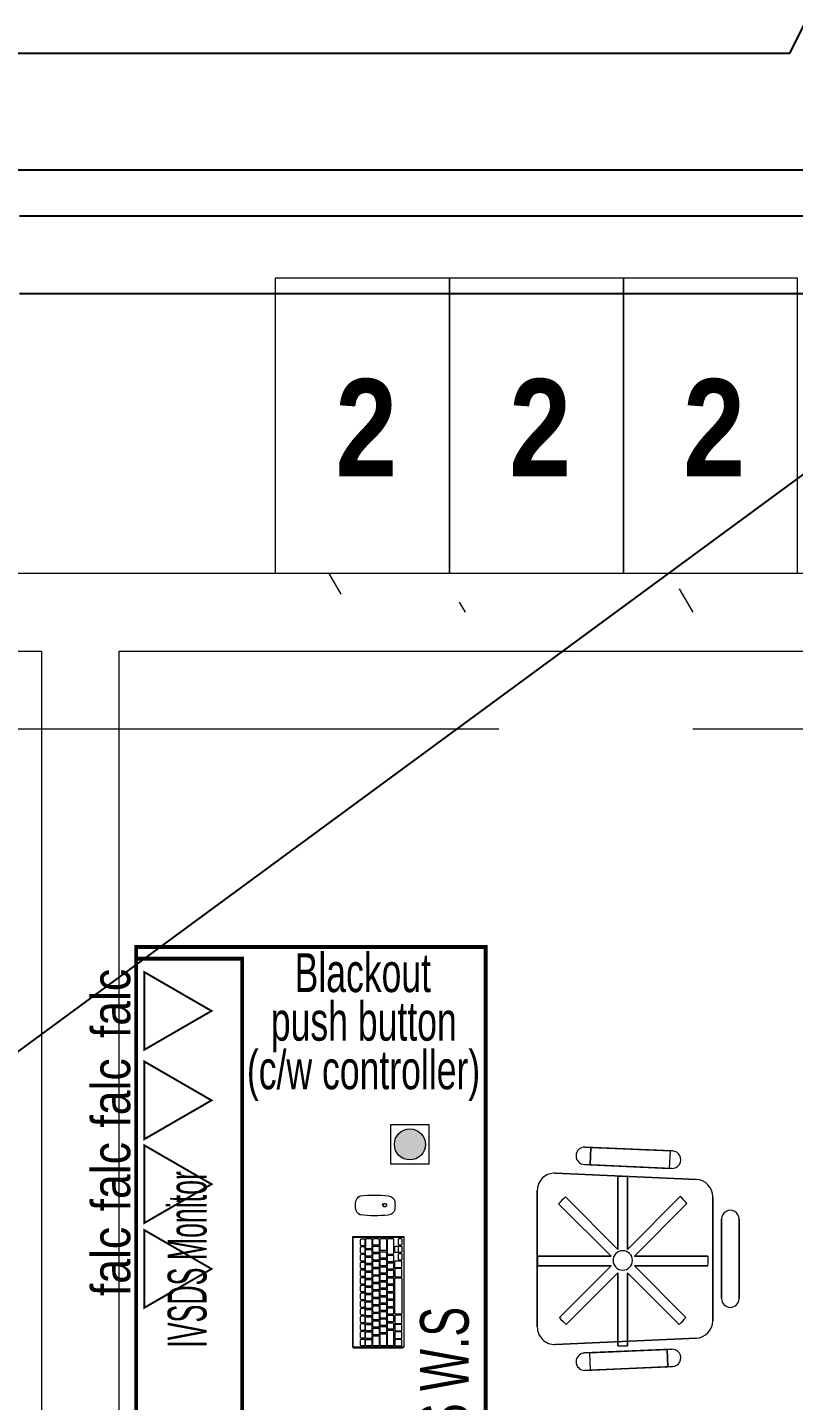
# Model space of a CAD drawing. Header units: millimetres. Extents: x 50620 to 404449, y -131543 to 97.
# Drawn here: x 350701 to 352675, y -44127 to -40593 of the extents above; entities that cross this region are included whole.
import ezdxf

# ---------------------------------------------------------------- set-up
doc = ezdxf.new("R2010")
doc.units = ezdxf.units.MM
doc.linetypes.add('IDA - Grid Line', pattern=[3500, 2000, -500, 500, -500])
for name, color, linetype, lineweight in [('1599_DB_A_BLK2_HQ_R21-2ND STOREY 20230517--$0$S-_COLN----_E', 8, 'Continuous', 9), ('A-_FURT----_E', 8, 'Continuous', 9), ('COMMS', 8, 'Continuous', 9), ('M-_ARCHI', 8, 'Continuous', 5), ('M-ACMV_FAD', 3, 'Continuous', 25), ('M_ACMV_ANNOTATION', 7, 'Continuous', 20), ('OFFICE APPLIANCE', 8, 'Continuous', 9)]:
    doc.layers.add(name, color=color, linetype=linetype, lineweight=lineweight)
doc.layers.add('A-PATT-CONC', color=8, linetype='Continuous')
doc.layers.add('S-_ANOTGRID_E-1', color=9, linetype='IDA - Grid Line', lineweight=5, true_color=0x808080)
doc.styles.add('Arial Narrow', font='ARIALN.TTF', dxfattribs={"height": 100})
doc.styles.add('Arial Narrow_B_4', font='ARIALNB.TTF', dxfattribs={"height": 500})
doc.styles.get("Standard").update_dxf_attribs({"font": 'arial.ttf'})
doc.dimstyles.get("Standard").update_dxf_attribs({"dimtxt": 200, "dimasz": 150, "dimexe": 0.18, "dimexo": 0.0625, "dimgap": 10, "dimtad": 1, "dimtih": 1, "dimtoh": 1, "dimdec": 0, "dimzin": 0, "dimdsep": 46, "dimtxsty": 'Standard', "dimcen": 0.09, "dimclrd": 256, "dimclre": 256, "dimclrt": 256, "dimadec": 0, "dimazin": 0, "dimtfac": 1, "dimtdec": 0, "dimtofl": 0, "dimtmove": 0, "dimatfit": 3, "dimfxl": 1, "dimtolj": 1, "dimtzin": 0, "dimarcsym": 1})

# ---------------------------------------------------------------- blocks, each defined once
blk = doc.blocks.new('chair 1 - chair 1-4173205-BLK2 - 2ND STOREY WALL SETTING OUT')
at = {"layer": 'A-_FURT----_E'}
for p, q in [((175.5, 520), (-175.5, 520)), ((-175.5, 520), (175.5, 520)), ((-18.4, 519.2), (-18.4, 330)), ((-18.4, 330), (-18.4, 519.2)), ((-18.4, 519.2), (-18.4, 519.2)), ((6.6, 330), (6.6, 519.2)), ((6.6, 519.2), (6.6, 330)), ((6.6, 519.2), (6.6, 519.2)), ((-220.4, 473), (-204.4, 111)), ((-204.4, 111), (-220.4, 473)), ((-18.4, 330), (-151.4, 463)), ((-151.4, 463), (-18.4, 330)), ((-151.4, 463), (-151.4, 463)), ((141.5, 464.9), (6.6, 330)), ((6.6, 330), (141.5, 464.9)), ((141.5, 464.9), (141.5, 464.9)), ((204.4, 111), (220.4, 473)), ((220.4, 473), (204.4, 111)), ((-169, 445.2), (-36.1, 312.3)), ((-36.1, 312.3), (-169, 445.2)), ((-169, 445.2), (-169, 445.2)), ((24.3, 312.3), (159.2, 447.2)), ((159.2, 447.2), (24.3, 312.3)), ((159.2, 447.2), (159.2, 447.2)), ((-287.5, 397.5), (-277.5, 171.7)), ((-277.5, 171.7), (-287.5, 397.5)), ((-287.5, 397.5), (-287.5, 397.5)), ((-232.6, 173.7), (-242.5, 398.5)), ((-242.5, 398.5), (-232.6, 173.7)), ((242.5, 398.5), (232.6, 173.7)), ((232.6, 173.7), (242.5, 398.5)), ((277.5, 171.7), (287.5, 397.5)), ((287.5, 397.5), (277.5, 171.7)), ((287.5, 397.5), (287.5, 397.5)), ((-241.9, 385.5), (-286.9, 383.5)), ((-241.9, 385.5), (-286.9, 383.5)), ((-278.1, 183.7), (-286.9, 383.5)), ((-286.9, 383.5), (-286.9, 383.5)), ((-286.9, 383.5), (-278.1, 183.7)), ((-233.1, 185.7), (-241.9, 385.5)), ((-241.9, 385.5), (-241.9, 385.5)), ((-241.9, 385.5), (-233.1, 185.7)), ((241.9, 383.9), (232.8, 179.1)), ((232.8, 179.1), (241.9, 383.9)), ((241.9, 383.9), (241.9, 383.9)), ((286.8, 381.9), (241.9, 383.9)), ((241.9, 383.9), (286.8, 381.9)), ((286.8, 381.9), (277.8, 177.1)), ((277.8, 177.1), (286.8, 381.9)), ((286.8, 381.9), (286.8, 381.9)), ((-18.4, 330), (-18.4, 330)), ((6.6, 330), (6.6, 330)), ((-36.1, 312.3), (-223.8, 312.3)), ((-223.8, 312.3), (-36.1, 312.3)), ((-223.8, 312.3), (-223.8, 312.3)), ((-223.8, 287.3), (-36.1, 287.3)), ((-36.1, 287.3), (-223.8, 287.3)), ((-223.8, 287.3), (-223.8, 287.3)), ((-36.1, 287.3), (-169.1, 154.3)), ((-169.1, 154.3), (-36.1, 287.3)), ((-36.1, 312.3), (-36.1, 312.3)), ((-36.1, 287.3), (-36.1, 287.3)), ((211.3, 312.3), (24.3, 312.3)), ((24.3, 312.3), (211.3, 312.3)), ((24.3, 312.3), (24.3, 312.3)), ((160, 151.6), (24.3, 287.3)), ((24.3, 287.3), (211.3, 287.3)), ((211.3, 287.3), (24.3, 287.3)), ((24.3, 287.3), (160, 151.6)), ((24.3, 287.3), (24.3, 287.3)), ((211.3, 312.3), (211.3, 312.3)), ((211.3, 287.3), (211.3, 287.3)), ((-150.9, 137.1), (-18.4, 269.6)), ((-18.4, 269.6), (-150.9, 137.1)), ((-18.4, 269.6), (-18.4, 80.3)), ((-18.4, 80.3), (-18.4, 269.6)), ((-18.4, 269.6), (-18.4, 269.6)), ((6.6, 80.2), (6.6, 269.6)), ((6.6, 269.6), (141.9, 134.3)), ((141.9, 134.3), (6.6, 269.6)), ((6.6, 269.6), (6.6, 80.2)), ((6.6, 269.6), (6.6, 269.6)), ((-278.1, 183.7), (-233.1, 185.7)), ((-233.1, 185.7), (-278.1, 183.7)), ((-278.1, 183.7), (-278.1, 183.7)), ((-233.1, 185.7), (-233.1, 185.7)), ((232.8, 179.1), (232.8, 179.1)), ((232.8, 179.1), (277.8, 177.1)), ((232.8, 179.1), (277.8, 177.1)), ((277.8, 177.1), (277.8, 177.1)), ((-169.1, 154.3), (-169.1, 154.3)), ((160, 151.6), (160, 151.6)), ((-150.9, 137.1), (-150.9, 137.1)), ((141.9, 134.3), (141.9, 134.3)), ((-18.4, 80.3), (-18.4, 80.3)), ((6.6, 80.2), (6.6, 80.2)), ((-159.5, 68), (159.5, 68)), ((159.5, 68), (-159.5, 68)), ((102.5, 45), (-102.5, 45)), ((-102.5, 45), (102.5, 45)), ((-102.5, 0), (102.5, 0)), ((102.5, 0), (-102.5, 0))]:
    blk.add_line(p, q, dxfattribs=at)
for centre, radius, start, end in [((-175.5, 475), 45, 90, 182.5326), ((-175.5, 475), 45, 90, 182.5326), ((-5.5, 349.1), 170.6, 85.9391, 94.3449), ((-5.5, 349.1), 170.6, 85.9391, 94.3449), ((175.5, 475), 45, 357.4674, 90), ((175.5, 475), 45, 357.4674, 90), ((-39.2, 334.6), 170.6, 131.1695, 139.5755), ((-39.2, 334.6), 170.6, 131.1695, 139.5755), ((30.4, 335.4), 170.6, 40.9644, 49.3702), ((30.4, 335.4), 170.6, 40.9644, 49.3702), ((-265, 397.5), 22.5, 2.5326, 180), ((-265, 397.5), 22.5, 2.5326, 180), ((265, 397.5), 22.5, 360, 177.4674), ((265, 397.5), 22.5, 360, 177.4674), ((-4.2, 299.8), 25, 360, 180), ((-4.2, 299.8), 25, 0, 180), ((-53.7, 299.2), 170.6, 175.6052, 184.011), ((-53.7, 299.2), 170.6, 175.6052, 184.011), ((-4.2, 299.8), 25, 180, 360), ((-4.2, 299.8), 25, 180, 360), ((41.2, 299.3), 170.6, 355.9587, 4.3646), ((41.2, 299.3), 170.6, 355.9587, 4.3646), ((-255.1, 172.7), 22.5, 182.527, 2.5326), ((-255.1, 172.7), 22.5, 182.527, 2.5326), ((-43.3, 269.5), 170.6, 222.4855, 230.895), ((-43.3, 269.5), 170.6, 222.4855, 230.895), ((33.2, 265.7), 170.6, 309.6052, 318.0128), ((33.2, 265.7), 170.6, 309.6052, 318.0128), ((255.1, 172.7), 22.5, 177.4674, 357.473), ((255.1, 172.7), 22.5, 177.4674, 357.473), ((-159.5, 113), 45, 182.5326, 270), ((-159.5, 113), 45, 182.5326, 270), ((159.5, 113), 45, 270, 357.4674), ((159.5, 113), 45, 270, 357.4674), ((-5.8, 250.3), 170.6, 265.7557, 274.1615), ((-5.8, 250.3), 170.6, 265.7557, 274.1615), ((-102.5, 22.5), 22.5, 90, 270), ((-102.5, 22.5), 22.5, 90, 270), ((102.5, 22.5), 22.5, 270, 90), ((102.5, 22.5), 22.5, 270, 90)]:
    blk.add_arc(centre, radius, start, end, dxfattribs=at)
blk = doc.blocks.new('Logo_Apple')
at = {"color": 0}
blk.add_lwpolyline([(1573, 1035, 0.60932574), (1668, -514, -0.13158971), (1143, -1402, -0.15253151), (846, -1554, -0.11925124), (661, -1541, -0.03241254), (435, -1453, 0.12443749), (138, -1397, 0.09953875), (-239, -1497, -0.08742046), (-451, -1559, -0.19162899), (-757, -1474, -0.0788772), (-1001, -1219, -0.16273057), (-1527, 270, -0.29917322), (-917, 1328, -0.21843141), (-209, 1340, 0.01759536), (9, 1258, 0.16365545), (191, 1258, 0.01485398), (341, 1313, -0.03626545), (651, 1413, -0.1104414), (932, 1418, -0.02065594), (1113, 1373, -0.14542297), (1502, 1122, -0.01539362), (1573, 1035)], format="xyb", dxfattribs=at)
blk.add_lwpolyline([(859, 2376, 0.40282968), (71, 1469, 0.40288947)], format="xyb", close=True, dxfattribs=at)
blk = doc.blocks.new('KB+M')
for points in [[(57148.6, -13074), (57430.2, -13074), (57430.2, -12941.3), (57147.2, -12941.3, 0.414214), (57145.2, -12943.3), (57145.2, -13070.6, 0.414214)], [(57152, -12961.9), (57165.2, -12961.9, -0.414214), (57167.4, -12964.1), (57167.4, -12970.3, -0.414214), (57165.2, -12972.5), (57152, -12972.5, -0.414214), (57149.8, -12970.3), (57149.8, -12964.1, -0.414214)], [(57171.8, -12961.9), (57185.1, -12961.9, -0.414214), (57187.3, -12964.1), (57187.3, -12970.3, -0.414214), (57185.1, -12972.5), (57171.8, -12972.5, -0.414214), (57169.6, -12970.3), (57169.6, -12964.1, -0.414214)], [(57191.6, -12961.9), (57204.9, -12961.9, -0.414214), (57207.1, -12964.1), (57207.1, -12970.3, -0.414214), (57204.9, -12972.5), (57191.6, -12972.5, -0.414214), (57189.4, -12970.3), (57189.4, -12964.1, -0.414214)], [(57211.5, -12961.9), (57224.7, -12961.9, -0.414214), (57226.9, -12964.1), (57226.9, -12970.3, -0.414214), (57224.7, -12972.5), (57211.5, -12972.5, -0.414214), (57209.2, -12970.3), (57209.2, -12964.1, -0.414214)], [(57231.3, -12961.9), (57244.5, -12961.9, -0.414214), (57246.8, -12964.1), (57246.8, -12970.3, -0.414214), (57244.5, -12972.5), (57231.3, -12972.5, -0.414214), (57229.1, -12970.3), (57229.1, -12964.1, -0.414214)], [(57251.1, -12961.9), (57264.4, -12961.9, -0.414214), (57266.6, -12964.1), (57266.6, -12970.3, -0.414214), (57264.4, -12972.5), (57251.1, -12972.5, -0.414214), (57248.9, -12970.3), (57248.9, -12964.1, -0.414214)], [(57270.9, -12961.9), (57284.2, -12961.9, -0.414214), (57286.4, -12964.1), (57286.4, -12970.3, -0.414214), (57284.2, -12972.5), (57270.9, -12972.5, -0.414214), (57268.7, -12970.3), (57268.7, -12964.1, -0.414214)], [(57290.8, -12961.9), (57304, -12961.9, -0.414214), (57306.2, -12964.1), (57306.2, -12970.3, -0.414214), (57304, -12972.5), (57290.8, -12972.5, -0.414214), (57288.6, -12970.3), (57288.6, -12964.1, -0.414214)], [(57310.6, -12961.9), (57323.9, -12961.9, -0.414214), (57326.1, -12964.1), (57326.1, -12970.3, -0.414214), (57323.9, -12972.5), (57310.6, -12972.5, -0.414214), (57308.4, -12970.3), (57308.4, -12964.1, -0.414214)], [(57330.4, -12961.9), (57343.7, -12961.9, -0.414214), (57345.9, -12964.1), (57345.9, -12970.3, -0.414214), (57343.7, -12972.5), (57330.4, -12972.5, -0.414214), (57328.2, -12970.3), (57328.2, -12964.1, -0.414214)], [(57350.3, -12961.9), (57363.5, -12961.9, -0.414214), (57365.7, -12964.1), (57365.7, -12970.3, -0.414214), (57363.5, -12972.5), (57350.3, -12972.5, -0.414214), (57348, -12970.3), (57348, -12964.1, -0.414214)], [(57370.1, -12961.9), (57383.3, -12961.9, -0.414214), (57385.6, -12964.1), (57385.6, -12970.3, -0.414214), (57383.3, -12972.5), (57370.1, -12972.5, -0.414214), (57367.9, -12970.3), (57367.9, -12964.1, -0.414214)], [(57389.9, -12961.9), (57403.2, -12961.9, -0.414214), (57405.4, -12964.1), (57405.4, -12970.3, -0.414214), (57403.2, -12972.5), (57389.9, -12972.5, -0.414214), (57387.7, -12970.3), (57387.7, -12964.1, -0.414214)], [(57409.7, -12961.9), (57423, -12961.9, -0.414214), (57425.2, -12964.1), (57425.2, -12970.3, -0.414214), (57423, -12972.5), (57409.7, -12972.5, -0.414214), (57407.5, -12970.3), (57407.5, -12964.1, -0.414214)], [(57522, -12949.7, -0.198798), (57535, -12959.2, -0.10516), (57535.7, -12961.3, -0.060397), (57536.2, -13033.1, -0.156139), (57530.9, -13044.9, -0.13832), (57524.8, -13048.8, -0.081219), (57511.4, -13050.5, -0.081219), (57498.1, -13048.8, -0.13832), (57492, -13044.9, -0.156139), (57486.6, -13033.1, -0.060397), (57487.1, -12961.3, -0.10516), (57487.9, -12959.2, -0.198798), (57500.8, -12949.7, -0.111855)], [(57175.8, -13009.5), (57151.9, -13009.5, -0.414214), (57149.7, -13007.3), (57149.7, -12995.9, -0.414214), (57151.9, -12993.6), (57173.6, -12993.6, -0.414214), (57175.8, -12995.9)], [(57152, -12974.8), (57164.3, -12974.8, -0.414214), (57166.5, -12977), (57166.5, -12988.4, -0.414214), (57164.3, -12990.6), (57152, -12990.6, -0.414214), (57149.8, -12988.4), (57149.8, -12977, -0.414214)], [(57171.2, -12974.8), (57183.6, -12974.8, -0.414214), (57185.8, -12977), (57185.8, -12988.4, -0.414214), (57183.6, -12990.6), (57171.2, -12990.6, -0.414214), (57169, -12988.4), (57169, -12977, -0.414214)], [(57180.7, -12993.7), (57193, -12993.7, -0.414214), (57195.2, -12995.9), (57195.2, -13007.2, -0.414214), (57193, -13009.5), (57180.7, -13009.5, -0.414214), (57178.5, -13007.2), (57178.5, -12995.9, -0.414214)], [(57190.5, -12974.8), (57202.8, -12974.8, -0.414214), (57205, -12977), (57205, -12988.4, -0.414214), (57202.8, -12990.6), (57190.5, -12990.6, -0.414214), (57188.3, -12988.4), (57188.3, -12977, -0.414214)], [(57199.9, -12993.7), (57212.2, -12993.7, -0.414214), (57214.4, -12995.9), (57214.4, -13007.2, -0.414214), (57212.2, -13009.5), (57199.9, -13009.5, -0.414214), (57197.7, -13007.2), (57197.7, -12995.9, -0.414214)], [(57209.8, -12974.8), (57222.1, -12974.8, -0.414214), (57224.3, -12977), (57224.3, -12988.4, -0.414214), (57222.1, -12990.6), (57209.8, -12990.6, -0.414214), (57207.5, -12988.4), (57207.5, -12977, -0.414214)], [(57219.1, -12993.7), (57231.4, -12993.7, -0.414214), (57233.6, -12995.9), (57233.6, -13007.2, -0.414214), (57231.4, -13009.5), (57219.1, -13009.5, -0.414214), (57216.9, -13007.2), (57216.9, -12995.9, -0.414214)], [(57229, -12974.8), (57241.3, -12974.8, -0.414214), (57243.5, -12977), (57243.5, -12988.4, -0.414214), (57241.3, -12990.6), (57229, -12990.6, -0.414214), (57226.8, -12988.4), (57226.8, -12977, -0.414214)], [(57238.3, -12993.7), (57250.6, -12993.7, -0.414214), (57252.8, -12995.9), (57252.8, -13007.2, -0.414214), (57250.6, -13009.5), (57238.3, -13009.5, -0.414214), (57236.1, -13007.2), (57236.1, -12995.9, -0.414214)], [(57248.3, -12974.8), (57260.6, -12974.8, -0.414214), (57262.8, -12977), (57262.8, -12988.4, -0.414214), (57260.6, -12990.6), (57248.3, -12990.6, -0.414214), (57246.1, -12988.4), (57246.1, -12977, -0.414214)], [(57257.5, -12993.7), (57269.8, -12993.7, -0.414214), (57272.1, -12995.9), (57272.1, -13007.2, -0.414214), (57269.8, -13009.5), (57257.5, -13009.5, -0.414214), (57255.3, -13007.2), (57255.3, -12995.9, -0.414214)], [(57267.5, -12974.8), (57279.8, -12974.8, -0.414214), (57282.1, -12977), (57282.1, -12988.4, -0.414214), (57279.8, -12990.6), (57267.5, -12990.6, -0.414214), (57265.3, -12988.4), (57265.3, -12977, -0.414214)], [(57276.8, -12993.7), (57289.1, -12993.7, -0.414214), (57291.3, -12995.9), (57291.3, -13007.2, -0.414214), (57289.1, -13009.5), (57276.8, -13009.5, -0.414214), (57274.5, -13007.2), (57274.5, -12995.9, -0.414214)], [(57286.8, -12974.8), (57299.1, -12974.8, -0.414214), (57301.3, -12977), (57301.3, -12988.4, -0.414214), (57299.1, -12990.6), (57286.8, -12990.6, -0.414214), (57284.6, -12988.4), (57284.6, -12977, -0.414214)], [(57296, -12993.7), (57308.3, -12993.7, -0.414214), (57310.5, -12995.9), (57310.5, -13007.2, -0.414214), (57308.3, -13009.5), (57296, -13009.5, -0.414214), (57293.8, -13007.2), (57293.8, -12995.9, -0.414214)], [(57306.1, -12974.8), (57318.4, -12974.8, -0.414214), (57320.6, -12977), (57320.6, -12988.4, -0.414214), (57318.4, -12990.6), (57306.1, -12990.6, -0.414214), (57303.8, -12988.4), (57303.8, -12977, -0.414214)], [(57315.2, -12993.7), (57327.5, -12993.7, -0.414214), (57329.7, -12995.9), (57329.7, -13007.2, -0.414214), (57327.5, -13009.5), (57315.2, -13009.5, -0.414214), (57313, -13007.2), (57313, -12995.9, -0.414214)], [(57325.3, -12974.8), (57337.6, -12974.8, -0.414214), (57339.8, -12977), (57339.8, -12988.4, -0.414214), (57337.6, -12990.6), (57325.3, -12990.6, -0.414214), (57323.1, -12988.4), (57323.1, -12977, -0.414214)], [(57334.4, -12993.7), (57346.7, -12993.7, -0.414214), (57348.9, -12995.9), (57348.9, -13007.2, -0.414214), (57346.7, -13009.5), (57334.4, -13009.5, -0.414214), (57332.2, -13007.2), (57332.2, -12995.9, -0.414214)], [(57344.6, -12974.8), (57356.9, -12974.8, -0.414214), (57359.1, -12977), (57359.1, -12988.4, -0.414214), (57356.9, -12990.6), (57344.6, -12990.6, -0.414214), (57342.4, -12988.4), (57342.4, -12977, -0.414214)], [(57353.6, -12993.7), (57365.9, -12993.7, -0.414214), (57368.1, -12995.9), (57368.1, -13007.2, -0.414214), (57365.9, -13009.5), (57353.6, -13009.5, -0.414214), (57351.4, -13007.2), (57351.4, -12995.9, -0.414214)], [(57363.8, -12974.8), (57376.1, -12974.8, -0.414214), (57378.4, -12977), (57378.4, -12988.4, -0.414214), (57376.1, -12990.6), (57363.8, -12990.6, -0.414214), (57361.6, -12988.4), (57361.6, -12977, -0.414214)], [(57372.8, -12993.7), (57385.1, -12993.7, -0.414214), (57387.4, -12995.9), (57387.4, -13007.2, -0.414214), (57385.1, -13009.5), (57372.8, -13009.5, -0.414214), (57370.6, -13007.2), (57370.6, -12995.9, -0.414214)], [(57383.1, -12974.8), (57395.4, -12974.8, -0.414214), (57397.6, -12977), (57397.6, -12988.4, -0.414214), (57395.4, -12990.6), (57383.1, -12990.6, -0.414214), (57380.9, -12988.4), (57380.9, -12977, -0.414214)], [(57392, -12993.7), (57404.3, -12993.7, -0.414214), (57406.6, -12995.9), (57406.6, -13007.2, -0.414214), (57404.3, -13009.5), (57392, -13009.5, -0.414214), (57389.8, -13007.2), (57389.8, -12995.9, -0.414214)], [(57426.1, -12990.9), (57402.2, -12990.9, -0.414214), (57399.9, -12988.7), (57399.9, -12977.3, -0.414214), (57402.2, -12975.1), (57423.8, -12975.1, -0.414214), (57426.1, -12977.3)], [(57411.3, -12993.7), (57423.6, -12993.7, -0.414214), (57425.8, -12995.9), (57425.8, -13007.2, -0.414214), (57423.6, -13009.5), (57411.3, -13009.5, -0.414214), (57409, -13007.2), (57409, -12995.9, -0.414214)], [(57188.4, -13046.9), (57151.9, -13046.9, -0.414214), (57149.7, -13044.7), (57149.7, -13033.3, -0.414214), (57151.9, -13031), (57188.4, -13031, -0.414214), (57190.6, -13033.3), (57190.6, -13044.7, -0.414214)], [(57178.6, -13028.4), (57149.8, -13028.4), (57149.8, -13014.7, -0.414214), (57152, -13012.5), (57178.6, -13012.5, -0.414214), (57180.8, -13014.7), (57180.8, -13026.2, -0.414214)], [(57185.4, -13012.6), (57197.7, -13012.6, -0.414214), (57199.9, -13014.8), (57199.9, -13026.1, -0.414214), (57197.7, -13028.3), (57185.4, -13028.3, -0.414214), (57183.2, -13026.1), (57183.2, -13014.8, -0.414214)], [(57195, -13031.1), (57207.3, -13031.1, -0.414214), (57209.5, -13033.3), (57209.5, -13044.6, -0.414214), (57207.3, -13046.9), (57195, -13046.9, -0.414214), (57192.7, -13044.6), (57192.7, -13033.3, -0.414214)], [(57204.7, -13012.6), (57217, -13012.6, -0.414214), (57219.2, -13014.8), (57219.2, -13026.1, -0.414214), (57217, -13028.3), (57204.7, -13028.3, -0.414214), (57202.5, -13026.1), (57202.5, -13014.8, -0.414214)], [(57214.3, -13031.1), (57226.6, -13031.1, -0.414214), (57228.8, -13033.3), (57228.8, -13044.6, -0.414214), (57226.6, -13046.9), (57214.3, -13046.9, -0.414214), (57212, -13044.6), (57212, -13033.3, -0.414214)], [(57223.6, -13012.6), (57235.9, -13012.6, -0.414214), (57238.1, -13014.8), (57238.1, -13026.1, -0.414214), (57235.9, -13028.3), (57223.6, -13028.3, -0.414214), (57221.4, -13026.1), (57221.4, -13014.8, -0.414214)], [(57233.6, -13031.1), (57245.9, -13031.1, -0.414214), (57248.1, -13033.3), (57248.1, -13044.6, -0.414214), (57245.9, -13046.9), (57233.6, -13046.9, -0.414214), (57231.3, -13044.6), (57231.3, -13033.3, -0.414214)], [(57242.9, -13012.6), (57255.2, -13012.6, -0.414214), (57257.4, -13014.8), (57257.4, -13026.1, -0.414214), (57255.2, -13028.3), (57242.9, -13028.3, -0.414214), (57240.6, -13026.1), (57240.6, -13014.8, -0.414214)], [(57252.9, -13031.1), (57265.2, -13031.1, -0.414214), (57267.4, -13033.3), (57267.4, -13044.6, -0.414214), (57265.2, -13046.9), (57252.9, -13046.9, -0.414214), (57250.6, -13044.6), (57250.6, -13033.3, -0.414214)], [(57261.8, -13012.6), (57274.1, -13012.6, -0.414214), (57276.3, -13014.8), (57276.3, -13026.1, -0.414214), (57274.1, -13028.3), (57261.8, -13028.3, -0.414214), (57259.6, -13026.1), (57259.6, -13014.8, -0.414214)], [(57272.2, -13031.1), (57284.5, -13031.1, -0.414214), (57286.7, -13033.3), (57286.7, -13044.6, -0.414214), (57284.5, -13046.9), (57272.2, -13046.9, -0.414214), (57269.9, -13044.6), (57269.9, -13033.3, -0.414214)], [(57281.1, -13012.6), (57293.4, -13012.6, -0.414214), (57295.6, -13014.8), (57295.6, -13026.1, -0.414214), (57293.4, -13028.3), (57281.1, -13028.3, -0.414214), (57278.9, -13026.1), (57278.9, -13014.8, -0.414214)], [(57291.5, -13031.1), (57303.8, -13031.1, -0.414214), (57306, -13033.3), (57306, -13044.6, -0.414214), (57303.8, -13046.9), (57291.5, -13046.9, -0.414214), (57289.2, -13044.6), (57289.2, -13033.3, -0.414214)], [(57300.4, -13012.6), (57312.7, -13012.6, -0.414214), (57314.9, -13014.8), (57314.9, -13026.1, -0.414214), (57312.7, -13028.3), (57300.4, -13028.3, -0.414214), (57298.2, -13026.1), (57298.2, -13014.8, -0.414214)], [(57310.8, -13031.1), (57323.1, -13031.1, -0.414214), (57325.3, -13033.3), (57325.3, -13044.6, -0.414214), (57323.1, -13046.9), (57310.8, -13046.9, -0.414214), (57308.5, -13044.6), (57308.5, -13033.3, -0.414214)], [(57319.7, -13012.6), (57332, -13012.6, -0.414214), (57334.2, -13014.8), (57334.2, -13026.1, -0.414214), (57332, -13028.3), (57319.7, -13028.3, -0.414214), (57317.5, -13026.1), (57317.5, -13014.8, -0.414214)], [(57330.1, -13031.1), (57342.4, -13031.1, -0.414214), (57344.6, -13033.3), (57344.6, -13044.6, -0.414214), (57342.4, -13046.9), (57330.1, -13046.9, -0.414214), (57327.8, -13044.6), (57327.8, -13033.3, -0.414214)], [(57339, -13012.6), (57351.3, -13012.6, -0.414214), (57353.5, -13014.8), (57353.5, -13026.1, -0.414214), (57351.3, -13028.3), (57339, -13028.3, -0.414214), (57336.8, -13026.1), (57336.8, -13014.8, -0.414214)], [(57349.3, -13031.1), (57361.7, -13031.1, -0.414214), (57363.9, -13033.3), (57363.9, -13044.6, -0.414214), (57361.7, -13046.9), (57349.3, -13046.9, -0.414214), (57347.1, -13044.6), (57347.1, -13033.3, -0.414214)], [(57358.3, -13012.6), (57370.6, -13012.6, -0.414214), (57372.8, -13014.8), (57372.8, -13026.1, -0.414214), (57370.6, -13028.3), (57358.3, -13028.3, -0.414214), (57356.1, -13026.1), (57356.1, -13014.8, -0.414214)], [(57368.6, -13031.1), (57380.9, -13031.1, -0.414214), (57383.2, -13033.3), (57383.2, -13044.6, -0.414214), (57380.9, -13046.9), (57368.6, -13046.9, -0.414214), (57366.4, -13044.6), (57366.4, -13033.3, -0.414214)], [(57377.6, -13012.6), (57389.9, -13012.6, -0.414214), (57392.1, -13014.8), (57392.1, -13026.1, -0.414214), (57389.9, -13028.3), (57377.6, -13028.3, -0.414214), (57375.4, -13026.1), (57375.4, -13014.8, -0.414214)], [(57423.9, -13046.8), (57387.4, -13046.8, -0.414214), (57385.2, -13044.6), (57385.2, -13033.2, -0.414214), (57387.4, -13031), (57423.9, -13031, -0.414214), (57426.1, -13033.2), (57426.1, -13044.6, -0.414214)], [(57423.8, -13028.4), (57395, -13028.4), (57395, -13014.7, -0.414214), (57397.2, -13012.5), (57423.8, -13012.5, -0.414214), (57426, -13014.7), (57426, -13026.2, -0.414214)], [(57164.2, -13049.8), (57151.8, -13049.8, 0.414214), (57149.6, -13052), (57149.6, -13066.3, 0.414214), (57151.8, -13068.5), (57166.4, -13068.5), (57166.4, -13052, 0.414214)], [(57183.5, -13049.8), (57171.1, -13049.8, 0.414214), (57168.9, -13052), (57168.9, -13066.3, 0.414214), (57171.1, -13068.5), (57185.7, -13068.5), (57185.7, -13052, 0.414214)], [(57202.8, -13049.8), (57190.5, -13049.8, 0.414214), (57188.3, -13052), (57188.3, -13066.3, 0.414214), (57190.5, -13068.5), (57205.1, -13068.5), (57205.1, -13052, 0.414214)], [(57209.6, -13068.5), (57226.5, -13068.5, 0.414214), (57228.7, -13066.3), (57228.7, -13052.2, 0.414214), (57226.5, -13049.9), (57209.6, -13049.9, 0.414214), (57207.4, -13052.2), (57207.4, -13066.3, 0.414214)], [(57322.9, -13068.3), (57233.9, -13068.3, -0.414214), (57231.7, -13066.1), (57231.7, -13052.1, -0.414214), (57233.9, -13049.9), (57322.9, -13049.9, -0.414214), (57325.1, -13052.1), (57325.1, -13066.1, -0.414214)], [(57329.7, -13068.2), (57346.5, -13068.2, 0.414214), (57348.8, -13066), (57348.8, -13051.9, 0.414214), (57346.5, -13049.7), (57329.7, -13049.7, 0.414214), (57327.5, -13051.9), (57327.5, -13066, 0.414214)], [(57365.9, -13049.6), (57353.5, -13049.6, 0.414214), (57351.3, -13051.8), (57351.3, -13066.2, 0.414214), (57353.5, -13068.4), (57368.1, -13068.4), (57368.1, -13051.8, 0.414214)], [(57373, -13059.2), (57385.2, -13059.2, -0.414214), (57387.4, -13061.5), (57387.4, -13066.1, -0.414214), (57385.2, -13068.3), (57373, -13068.3, -0.414214), (57370.7, -13066.1), (57370.7, -13061.5, -0.414214)], [(57406.4, -13058.5), (57390.1, -13058.5), (57390.1, -13052.1, -0.414214), (57392.3, -13049.9), (57404.2, -13049.9, -0.414214), (57406.4, -13052.1)], [(57404.2, -13068.3), (57392.3, -13068.3, -0.414214), (57390.1, -13066.1), (57390.1, -13059.7), (57406.4, -13059.7), (57406.4, -13066.1, -0.414214)], [(57411.3, -13059.3), (57423.6, -13059.3, -0.414214), (57425.8, -13061.5), (57425.8, -13066.1, -0.414214), (57423.6, -13068.3), (57411.3, -13068.3, -0.414214), (57409.1, -13066.1), (57409.1, -13061.5, -0.414214)]]:
    blk.add_lwpolyline(points, format="xyb", close=True)
blk.add_lwpolyline([(57146.1, -12943), (57429.3, -12943), (57429.3, -13072.9), (57146.1, -13072.9)], close=True)
at = {"xscale": 0.002856511494637426, "yscale": 0.002856511494637426, "zscale": 0.002856511494637426}
blk.add_blockref('Logo_Apple', (57512, -13024.1), dxfattribs=at)
blk = doc.blocks.new('falc')
at = {"layer": 'COMMS', "const_width": 5}
blk.add_lwpolyline([(271550.2, -14943.4), (271650.2, -14770.2), (271450.2, -14770.2), (271550.2, -14943.4)], dxfattribs=at)
at = {"layer": 'COMMS', "insert": (271480.2, -14634), "char_height": 100, "attachment_point": 1}
blk.add_mtext_dynamic_manual_height_columns('{\\fArial Narrow|b0|i0|c0|p34;falc}', width=151.704, gutter_width=1, heights=[0], dxfattribs=at)
blk = doc.blocks.new('ARCHI 2ND_2024 09 11')
at = {"layer": '1599_DB_A_BLK2_HQ_R21-2ND STOREY 20230517--$0$S-_COLN----_E', "lineweight": 5}
h = blk.add_hatch(dxfattribs=at)
h.set_pattern_fill('FP_3', color=8, style=0, pattern_type=2)
h.set_pattern_definition([(6e-11, (-28420.7, -5558.67), (1016, 254), [83.82, -678.18, 83.82, -678.18, -4064]), (6e-11, (-28420.7, -5558.67), (1016, 254), [-1524, 83.82, -1440.18, 83.82, -678.18, -1778]), (6e-11, (-28420.7, -5558.67), (1016, 254), [-3810, 83.82, -424.18, 83.82, -1186.18]), (120, (-28039.7, -5431.67), (-727.9705, 752.882), [83.82, -678.18, 83.82, -678.18, -4064]), (120, (-28039.7, -5431.67), (-727.9705, 752.882), [-1524, 83.82, -1440.18, 83.82, -678.18, -1778]), (120, (-28039.7, -5431.67), (-727.9705, 752.882), [-3810, 83.82, -424.18, 83.82, -1186.18]), (240, (-27912.7, -4923.67), (-288.0295, -1006.882), [83.82, -678.18, 83.82, -678.18, -4064]), (240, (-27912.7, -4923.67), (-288.0295, -1006.882), [-1524, 83.82, -1440.18, 83.82, -678.18, -1778]), (240, (-27912.7, -4923.67), (-288.0295, -1006.882), [-3810, 83.82, -424.18, 83.82, -1186.18])])
h.paths.add_polyline_path([(-33077.7, -14100), (-23250, -14100), (-23250, -14000), (-34350, -14000), (-34350, -14100), (-34150, -14100)], flags=0)
h = blk.add_hatch(dxfattribs=at)
h.set_pattern_fill('FP_2', color=8, style=0, pattern_type=2)
h.set_pattern_definition([(50, (-29495.7, -2990), (1821.84, -159.39), [190.5, -2095.5]), (355, (-29495.7, -2990), (-352.43, 1910.57), [152.4, -1676.4]), (100.451, (-29343.9, -3003.3), (1469.43, 1751.17), [161.9, -1780.9]), (46.184, (-29495.7, -2482), (2710.8, -420.43), [285.75, -3143.25]), (96.636, (-29269.8, -2517), (2374.03, 2474.28), [242.85, -2671.35]), (351.184, (-29495.7, -2482), (2374.05, 2474.25), [228.6, -2514.6]), (21, (-29241.7, -2609), (1516.14, -1022.65), [190.5, -2095.5]), (326, (-29241.7, -2609), (618.02, 1841.88), [152.4, -1676.4]), (71.451, (-29115.4, -2694.2), (2134.17, 819.21), [161.9, -1780.9]), (37.5, (-29495.7, -2990), (30.886, 845.55), [83.82, -1572.26, 83.82, -1617.98, -1682.75]), (37.5, (-29495.7, -2990), (30.886, 845.55), [-3357.88, 83.82, -1598.93]), (7.5, (-29495.7, -2990), (668.197, 1001.806), [83.82, -886.46, 83.82, -1534.16, -641.35]), (7.5, (-29495.7, -2990), (668.197, 1001.806), [-2588.26, 83.82, -557.53]), (327.5, (-30062.1, -2990), (1355.91, -57.29), [83.82, -551.18, 83.82, -1897.38, -2628.9]), (327.5, (-30062.1, -2990), (1355.91, -57.29), [-2616.2, 83.82, -2545.08]), (317.5, (-30316.1, -2990), (1481.29, 254.27), [83.82, -741.68, 83.82, -1231.9, -1866.9]), (317.5, (-30316.1, -2990), (1481.29, 254.27), [-2141.22, 83.82, -1783.08])])
h.paths.add_polyline_path([(-34150, -18631.1), (-34152.7, -14531.6), (-34250, -14531.6), (-34250, -18631.1), (-34152.7, -18631.1)], flags=0)
at = {"layer": 'A-PATT-CONC', "lineweight": 5}
h = blk.add_hatch(color=8, dxfattribs=at)
h.dxf.hatch_style = 1
h.paths.add_polyline_path([(-33340.9, -15469.8, 1), (-33260.9, -15469.8, 1)])
at = {"color": 8, "lineweight": 5, "const_width": 10}
for points in [[(-34005.9, -17411.8), (-33105.9, -17411.8), (-33105.9, -14961.8), (-34005.9, -14961.8)], [(-34005.9, -16563.7), (-34005.9, -14991.6), (-33732.9, -14991.6), (-33732.9, -16563.7)]]:
    blk.add_lwpolyline(points, close=True, dxfattribs=at)
at = {"layer": '1599_DB_A_BLK2_HQ_R21-2ND STOREY 20230517--$0$S-_COLN----_E', "color": 8, "lineweight": 5}
for p, q in [((-23250, -14000), (-34350, -14000)), ((-34350, -14200), (-34250, -14200))]:
    blk.add_line(p, q, dxfattribs=at)
for points in [[(-33647, -13239), (-33199, -13239), (-33199, -14000), (-33647, -14000)], [(-33199, -13239), (-32751, -13239), (-32751, -14000), (-33199, -14000)], [(-32751, -13239), (-32303, -13239), (-32303, -14000), (-32751, -14000)]]:
    blk.add_lwpolyline(points, close=True, dxfattribs=at)
for points in [[(-34250, -14200), (-34250, -18400)], [(-34050, -18416.5), (-34050, -14200)], [(-34050, -14200), (-23550, -14200)]]:
    blk.add_lwpolyline(points, dxfattribs=at)
at = {"layer": 'OFFICE APPLIANCE', "color": 8, "lineweight": 5}
blk.add_lwpolyline([(-33350.9, -15519.8), (-33250.9, -15519.8), (-33250.9, -15419.8), (-33350.9, -15419.8)], close=True, dxfattribs=at)
blk.add_circle((-33300.9, -15469.8), 40, dxfattribs=at)
at = {"layer": 'S-_ANOTGRID_E-1', "color": 8, "lineweight": 5}
blk.add_line((-38572.1, -14400), (17962.1, -14400), dxfattribs=at)
at = {"layer": 'A-_FURT----_E', "color": 8, "lineweight": 5, "rotation": 89.99999999999997}
blk.add_blockref('chair 1 - chair 1-4173205-BLK2 - 2ND STOREY WALL SETTING OUT', (-32452.9, -15764.3), dxfattribs=at)
at = {"layer": 'COMMS', "color": 8, "lineweight": 5, "rotation": 89.99999999999997}
for p in [(-48755.3, -286676.5), (-48755.3, -286906.7), (-48755.3, -287122.4), (-48755.3, -287340.6)]:
    blk.add_blockref('falc', p, dxfattribs=at)
at = {"layer": 'OFFICE APPLIANCE', "color": 8, "lineweight": 5, "rotation": 89.99999999999997}
blk.add_blockref('KB+M', (-46389.8, -73138.3), dxfattribs=at)
at = {"color": 8, "lineweight": 5, "char_height": 250, "width": 196.413, "attachment_point": 1, "style": 'Arial Narrow_B_4'}
for insert in [(-33493, -13499.9), (-33045, -13499.9), (-32597, -13499.9)]:
    blk.add_mtext('\\fArial Narrow|b1|i0|c0|p34|;2', dxfattribs=dict(at, insert=insert))
at = {"color": 8, "lineweight": 5, "insert": (-33924.8, -16216.2), "char_height": 100, "attachment_point": 1, "rotation": 90, "line_spacing_factor": 0.8, "style": 'Arial Narrow'}
blk.add_mtext_dynamic_manual_height_columns('\\pi223.09283;{\\W0.6;IVSDS Monitor}', width=895.122, gutter_width=1, heights=[0], dxfattribs=at)
at = {"layer": 'OFFICE APPLIANCE', "color": 8, "lineweight": 5, "insert": (-33873.4, -14977.8), "char_height": 100, "attachment_point": 1, "line_spacing_factor": 0.75, "style": 'Arial Narrow'}
blk.add_mtext_dynamic_manual_height_columns('\\pi275.44617;{\\W0.8;Blackout\\P\\pi214.21834;push button \\P\\pi152.66309;(c/w controller)}', width=895.122, gutter_width=1, heights=[0], dxfattribs=at)
at = {"layer": 'OFFICE APPLIANCE', "color": 8, "lineweight": 5, "insert": (-33274.6, -16942.8), "char_height": 125, "attachment_point": 1, "rotation": 90, "line_spacing_factor": 0.8, "style": 'Arial Narrow'}
blk.add_mtext_dynamic_manual_height_columns('\\pi42.58914;{\\W0.8;IVSDS & ISMS W.S}', width=1080.472, gutter_width=1, heights=[0], dxfattribs=at)

msp = doc.modelspace()

# ---------------------------------------------------------------- block references
at = {"layer": 'M-_ARCHI', "lineweight": 5, "extrusion": (0.000419962, 1.0854e-05, 1), "rotation": 359.9999887056363}
msp.add_blockref('ARCHI 2ND_2024 09 11', (384987.1, -27998.1, 422.1), dxfattribs=at)

# ---------------------------------------------------------------- next in the draw order: linework, layer by layer
at = {"layer": 'M-ACMV_FAD'}
for p, q in [((352664.9, -40659.1, 10.9), (353114.9, -39758.9, 10.9)), ((350308.4, -40659.1, -53.8), (352664.9, -40659.1, 10.9)), ((350287.5, -40959.1, -53.8), (352850.3, -40959.1, -53.8)), ((357542.3, -41078.8), (350680.7, -41078.8)), ((357542.3, -41278.8), (350680.7, -41278.8))]:
    msp.add_line(p, q, dxfattribs=at)

# ---------------------------------------------------------------- next in the draw order: leaders
at = {"layer": 'M_ACMV_ANNOTATION'}
for points in [[(354463.5, -33278.3, 29.2), (344078.1, -42018.7, 29.2), (327112.3, -41933.3, 29.2)], [(354101.1, -40713.2, 21.6), (346287.2, -46451.9, 25), (326854.7, -46451.8, 33.1)]]:
    msp.add_leader(points, dimstyle='Standard', override={"dimasz": 300, "dimtad": 0, "dimldrblk": 'DotBlank', "dimfxl": 100, "dimarcsym": 2}, dxfattribs=at)

doc.saveas('drawing.dxf')
